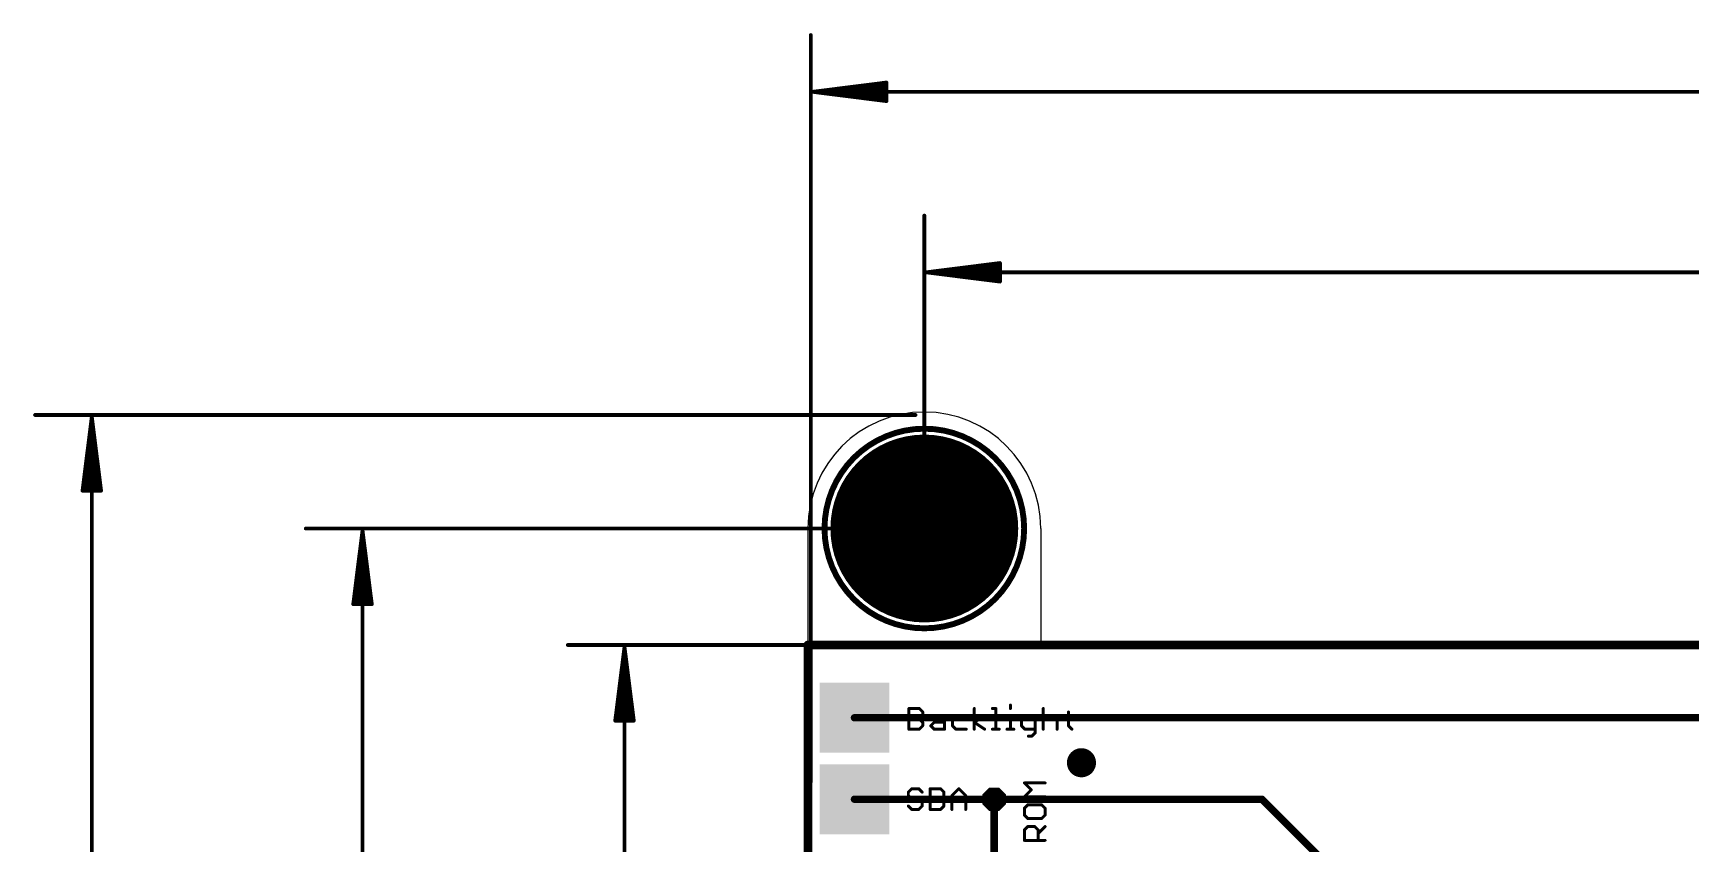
# Model space of a CAD drawing. Extents: x -29 to 121, y -8 to 99.
# Drawn here: x -26.6 to 30.3, y 69 to 96.8 of the extents above; entities that cross this region are included whole.
import ezdxf

# ---------------------------------------------------------------- set-up
doc = ezdxf.new("R2010")
doc.units = 0
for name, color, linetype in [('1', 12, 'CONTINUOUS'), ('16', 132, 'CONTINUOUS'), ('17', 110, 'CONTINUOUS'), ('18', 3, 'CONTINUOUS'), ('20', 53, 'CONTINUOUS'), ('21', 40, 'CONTINUOUS'), ('22', 6, 'CONTINUOUS'), ('23', 40, 'CONTINUOUS'), ('47', 253, 'CONTINUOUS')]:
    doc.layers.add(name, color=color, linetype=linetype)

# ---------------------------------------------------------------- blocks, each defined once
blk = doc.blocks.new('RECT')
blk.add_solid([(-0.5, -0.5), (0.5, -0.5), (-0.5, 0.5), (0.5, 0.5)])
blk = doc.blocks.new('PIE')
at = {"const_width": 0.5}
blk.add_lwpolyline([(0, -0.25, 1), (0, 0.25, 1), (0, -0.25)], format="xyb", dxfattribs=at)
blk = doc.blocks.new('ROUNDP')
at = {"const_width": 0.5}
blk.add_lwpolyline([(0, -0.25, 1), (0, 0.25, 1), (0, -0.25)], format="xyb", dxfattribs=at)
blk = doc.blocks.new('OCTAGONV')
at = {"const_width": 0.5}
blk.add_lwpolyline([(-0.25, -0.1036), (-0.25, 0.1036), (-0.1036, 0.25), (0.1036, 0.25), (0.25, 0.1036), (0.25, -0.1036), (0.1036, -0.25), (-0.1036, -0.25), (-0.25, -0.1036), (-0.25, 0.1036)], dxfattribs=at)

msp = doc.modelspace()

# ---------------------------------------------------------------- linework, layer by layer
at = {"layer": '1'}
for points, const_width in [([(0, 0), (0, 75.8)], 0.3), ([(0, 75.8), (120.7, 75.8)], 0.3), ([(1.6, 73.3), (32.4, 73.3)], 0.254), ([(6.4, 70.5), (1.6, 70.5)], 0.254), ([(6.4, 56.35), (6.4, 70.5)], 0.254)]:
    msp.add_lwpolyline(points, dxfattribs=dict(at, const_width=const_width))
for points, const_width in [([(0.075, 75.8, 1), (-0.075, 75.8)], 0.15), ([(0, 75.875, 1), (0, 75.725)], 0.15), ([(1.6, 73.3635, 1), (1.6, 73.2365)], 0.127), ([(1.6, 70.5635, 1), (1.6, 70.4365)], 0.127), ([(6.4635, 70.5, 1), (6.3365, 70.5)], 0.127), ([(6.4, 70.4365, 1), (6.4, 70.5635)], 0.127)]:
    msp.add_lwpolyline(points, format="xyb", dxfattribs=dict(at, const_width=const_width))
at = {"layer": '16'}
for points, const_width in [([(0, 0), (0, 75.8)], 0.25), ([(0, 75.8), (120.7, 75.8)], 0.25), ([(15.6, 70.5), (6.4, 70.5)], 0.254), ([(20.5, 65.6), (15.6, 70.5)], 0.254)]:
    msp.add_lwpolyline(points, dxfattribs=dict(at, const_width=const_width))
for points, const_width in [([(0.0625, 75.8, 1), (-0.0625, 75.8)], 0.125), ([(0, 75.8625, 1), (0, 75.7375)], 0.125), ([(6.4, 70.5635, 1), (6.4, 70.4365)], 0.127), ([(15.6449, 70.5449, 1), (15.5551, 70.4551)], 0.127), ([(15.6, 70.4365, 1), (15.6, 70.5635)], 0.127)]:
    msp.add_lwpolyline(points, format="xyb", dxfattribs=dict(at, const_width=const_width))
at = {"layer": '20'}
for p, q in [((0, 79.8), (0, -4)), ((8, 79.8), (8, 75.8)), ((112.7, 75.8), (8, 75.8))]:
    msp.add_line(p, q, dxfattribs=at)
for start, end in [(90, 180), (0, 90)]:
    msp.add_arc((4, 79.8), 4, start, end, dxfattribs=at)
at = {"layer": '21'}
for points, const_width in [([(4, 76.371, 1), (4, 83.229, 1), (4, 76.371)], 0.2032), ([(3.496, 73.6174, 1), (3.4452, 73.6174)], 0.0508), ([(3.4706, 73.6428, 1), (3.4706, 73.592)], 0.0508), ([(3.8445, 73.6353, 1), (3.8086, 73.5994)], 0.0508), ([(3.8265, 73.592, 1), (3.8265, 73.6428)], 0.0508), ([(3.9706, 73.4987, 1), (3.9198, 73.4987)], 0.0508), ([(3.9272, 73.4808, 1), (3.9631, 73.5167)], 0.0508), ([(5.7413, 73.6174, 1), (5.6905, 73.6174)], 0.0508), ([(6.3395, 73.6428, 1), (6.3395, 73.592)], 0.0508), ([(6.4836, 73.6174, 1), (6.4328, 73.6174)], 0.0508), ([(6.4582, 73.592, 1), (6.4582, 73.6428)], 0.0508), ([(6.9825, 73.736, 1), (6.9317, 73.736)], 0.0508), ([(6.9317, 73.6174, 1), (6.9825, 73.6174)], 0.0508), ([(8.1112, 73.6174, 1), (8.0604, 73.6174)], 0.0508), ([(8.9783, 73.4987, 1), (8.9275, 73.4987)], 0.0508), ([(3.4706, 73.2869, 1), (3.4706, 73.2361)], 0.0508), ([(3.4706, 72.931, 1), (3.4706, 72.8802)], 0.0508), ([(3.4452, 72.9056, 1), (3.496, 72.9056)], 0.0508), ([(3.8445, 73.2794, 1), (3.8086, 73.2435)], 0.0508), ([(3.8086, 73.2794, 1), (3.8445, 73.2435)], 0.0508), ([(3.8086, 72.9235, 1), (3.8445, 72.8876)], 0.0508), ([(3.8265, 73.2361, 1), (3.8265, 73.2869)], 0.0508), ([(3.8265, 72.8802, 1), (3.8265, 72.931)], 0.0508), ([(3.9198, 73.3801, 1), (3.9706, 73.3801)], 0.0508), ([(3.9706, 73.1428, 1), (3.9198, 73.1428)], 0.0508), ([(3.9198, 73.0242, 1), (3.9706, 73.0242)], 0.0508), ([(3.9631, 73.3621, 1), (3.9272, 73.3981)], 0.0508), ([(3.9272, 73.1249, 1), (3.9631, 73.1608)], 0.0508), ([(3.9631, 73.0062, 1), (3.9272, 73.0422)], 0.0508), ([(4.237, 73.0422, 1), (4.2011, 73.0062)], 0.0508), ([(4.2011, 73.0422, 1), (4.237, 73.0062)], 0.0508), ([(4.3377, 73.4055, 1), (4.3377, 73.3547)], 0.0508), ([(4.3377, 73.1682, 1), (4.3377, 73.1174)], 0.0508), ([(4.3377, 72.931, 1), (4.3377, 72.8802)], 0.0508), ([(4.3556, 73.1249, 1), (4.3197, 73.1608)], 0.0508), ([(4.3197, 72.8876, 1), (4.3556, 72.9235)], 0.0508), ([(4.5929, 73.3981, 1), (4.557, 73.3621)], 0.0508), ([(4.5749, 73.3547, 1), (4.5749, 73.4055)], 0.0508), ([(4.719, 73.2615, 1), (4.6682, 73.2615)], 0.0508), ([(4.6682, 72.9056, 1), (4.719, 72.9056)], 0.0508), ([(4.6756, 73.2435, 1), (4.7115, 73.2794)], 0.0508), ([(4.6936, 73.1174, 1), (4.6936, 73.1682)], 0.0508), ([(4.6936, 72.8802, 1), (4.6936, 72.931)], 0.0508), ([(4.9928, 73.2615, 1), (4.942, 73.2615)], 0.0508), ([(4.9854, 73.0422, 1), (4.9495, 73.0062)], 0.0508), ([(4.942, 73.0242, 1), (4.9928, 73.0242)], 0.0508), ([(4.9495, 73.2794, 1), (4.9854, 73.2435)], 0.0508), ([(5.0861, 73.4055, 1), (5.0861, 73.3547)], 0.0508), ([(5.0861, 72.931, 1), (5.0861, 72.8802)], 0.0508), ([(5.104, 73.3621, 1), (5.0681, 73.3981)], 0.0508), ([(5.0681, 72.8876, 1), (5.104, 72.9235)], 0.0508), ([(5.442, 73.3547, 1), (5.442, 73.4055)], 0.0508), ([(5.442, 72.8802, 1), (5.442, 72.931)], 0.0508), ([(5.7299, 73.164, 1), (5.7018, 73.1217)], 0.0508), ([(5.7018, 73.164, 1), (5.7299, 73.1217)], 0.0508), ([(5.6905, 72.9056, 1), (5.7413, 72.9056)], 0.0508), ([(6.0859, 73.359, 1), (6.0577, 73.4012)], 0.0508), ([(6.0577, 72.8844, 1), (6.0859, 72.9267)], 0.0508), ([(6.3395, 72.931, 1), (6.3395, 72.8802)], 0.0508), ([(6.4328, 72.9056, 1), (6.4836, 72.9056)], 0.0508), ([(6.5768, 72.8802, 1), (6.5768, 72.931)], 0.0508), ([(6.8385, 73.4055, 1), (6.8385, 73.3547)], 0.0508), ([(6.8385, 72.931, 1), (6.8385, 72.8802)], 0.0508), ([(6.9825, 73.3801, 1), (6.9317, 73.3801)], 0.0508), ([(6.9317, 72.9056, 1), (6.9825, 72.9056)], 0.0508), ([(6.9571, 73.3547, 1), (6.9571, 73.4055)], 0.0508), ([(7.0758, 72.8802, 1), (7.0758, 72.931)], 0.0508), ([(7.3628, 73.2615, 1), (7.312, 73.2615)], 0.0508), ([(7.3554, 73.0422, 1), (7.3195, 73.0062)], 0.0508), ([(7.312, 73.0242, 1), (7.3628, 73.0242)], 0.0508), ([(7.3195, 73.2794, 1), (7.3554, 73.2435)], 0.0508), ([(7.4561, 73.4055, 1), (7.4561, 73.3547)], 0.0508), ([(7.4561, 72.931, 1), (7.4561, 72.8802)], 0.0508), ([(7.474, 73.3621, 1), (7.4381, 73.3981)], 0.0508), ([(7.4381, 72.8876, 1), (7.474, 72.9235)], 0.0508), ([(7.8374, 73.3801, 1), (7.7866, 73.3801)], 0.0508), ([(7.812, 73.3547, 1), (7.812, 73.4055)], 0.0508), ([(7.812, 72.8802, 1), (7.812, 72.931)], 0.0508), ([(8.0604, 72.9056, 1), (8.1112, 72.9056)], 0.0508), ([(8.0679, 73.2794, 1), (8.1038, 73.2435)], 0.0508), ([(8.2045, 73.4055, 1), (8.2045, 73.3547)], 0.0508), ([(8.2224, 73.3621, 1), (8.1865, 73.3981)], 0.0508), ([(8.4597, 73.3981, 1), (8.4238, 73.3621)], 0.0508), ([(8.4417, 73.3547, 1), (8.4417, 73.4055)], 0.0508), ([(8.5858, 73.2615, 1), (8.535, 73.2615)], 0.0508), ([(8.535, 72.9056, 1), (8.5858, 72.9056)], 0.0508), ([(8.5424, 73.2435, 1), (8.5783, 73.2794)], 0.0508), ([(8.8343, 73.4055, 1), (8.8343, 73.3547)], 0.0508), ([(8.9709, 73.0422, 1), (8.9349, 73.0062)], 0.0508), ([(8.9275, 73.0242, 1), (8.9783, 73.0242)], 0.0508), ([(9.0536, 72.8876, 1), (9.0895, 72.9235)], 0.0508), ([(9.0715, 73.3547, 1), (9.0715, 73.4055)], 0.0508), ([(7.5747, 72.6937, 1), (7.5747, 72.6429)], 0.0508), ([(7.6754, 72.6863, 1), (7.7113, 72.6503)], 0.0508), ([(7.6933, 72.6429, 1), (7.6933, 72.6937)], 0.0508), ([(7.7866, 72.7869, 1), (7.8374, 72.7869)], 0.0508), ([(7.8299, 72.769, 1), (7.794, 72.8049)], 0.0508), ([(3.4762, 70.744, 1), (3.4254, 70.744)], 0.0508), ([(3.4328, 70.7619, 1), (3.4688, 70.726)], 0.0508), ([(3.4688, 70.6433, 1), (3.4328, 70.6074)], 0.0508), ([(3.4254, 70.6253, 1), (3.4762, 70.6253)], 0.0508), ([(3.5694, 70.888, 1), (3.5694, 70.8372)], 0.0508), ([(3.5874, 70.8446, 1), (3.5515, 70.8806)], 0.0508), ([(3.8247, 70.8806, 1), (3.7887, 70.8446)], 0.0508), ([(3.8067, 70.8372, 1), (3.8067, 70.888)], 0.0508), ([(3.9074, 70.726, 1), (3.9433, 70.7619)], 0.0508), ([(4.2246, 70.8626, 1), (4.1738, 70.8626)], 0.0508), ([(4.1992, 70.888, 1), (4.1992, 70.8372)], 0.0508), ([(4.5731, 70.8806, 1), (4.5372, 70.8446)], 0.0508), ([(4.5551, 70.8372, 1), (4.5551, 70.888)], 0.0508), ([(4.6992, 70.744, 1), (4.6484, 70.744)], 0.0508), ([(4.6558, 70.726, 1), (4.6917, 70.7619)], 0.0508), ([(4.973, 70.6253, 1), (4.9222, 70.6253)], 0.0508), ([(4.9297, 70.6433, 1), (4.9656, 70.6074)], 0.0508), ([(5.2029, 70.8806, 1), (5.1669, 70.8446)], 0.0508), ([(5.2029, 70.8446, 1), (5.1669, 70.8806)], 0.0508), ([(5.4476, 70.6253, 1), (5.3968, 70.6253)], 0.0508), ([(5.4042, 70.6074, 1), (5.4401, 70.6433)], 0.0508), ([(7.4554, 71.078, 1), (7.4194, 71.0421)], 0.0508), ([(7.4374, 71.0854, 1), (7.4374, 71.0346)], 0.0508), ([(7.4374, 70.6109, 1), (7.4374, 70.5601)], 0.0508), ([(7.4194, 70.6034, 1), (7.4554, 70.5675)], 0.0508), ([(7.6926, 70.8048, 1), (7.6567, 70.8407)], 0.0508), ([(7.6567, 70.8048, 1), (7.6926, 70.8407)], 0.0508), ([(8.1492, 71.0346, 1), (8.1492, 71.0854)], 0.0508), ([(8.1492, 70.5601, 1), (8.1492, 70.6109)], 0.0508), ([(3.4688, 70.2874, 1), (3.4328, 70.2515)], 0.0508), ([(3.5694, 70.5321, 1), (3.5694, 70.4813)], 0.0508), ([(3.5694, 70.1762, 1), (3.5694, 70.1254)], 0.0508), ([(3.5515, 70.4887, 1), (3.5874, 70.5247)], 0.0508), ([(3.5515, 70.1328, 1), (3.5874, 70.1688)], 0.0508), ([(3.8247, 70.5247, 1), (3.7887, 70.4887)], 0.0508), ([(3.7887, 70.1688, 1), (3.8247, 70.1328)], 0.0508), ([(3.8067, 70.4813, 1), (3.8067, 70.5321)], 0.0508), ([(3.8067, 70.1254, 1), (3.8067, 70.1762)], 0.0508), ([(3.9507, 70.3881, 1), (3.8999, 70.3881)], 0.0508), ([(3.8999, 70.2694, 1), (3.9507, 70.2694)], 0.0508), ([(3.9074, 70.3701, 1), (3.9433, 70.406)], 0.0508), ([(3.9433, 70.2515, 1), (3.9074, 70.2874)], 0.0508), ([(4.1992, 70.1762, 1), (4.1992, 70.1254)], 0.0508), ([(4.1738, 70.1508, 1), (4.2246, 70.1508)], 0.0508), ([(4.5372, 70.1688, 1), (4.5731, 70.1328)], 0.0508), ([(4.5551, 70.1254, 1), (4.5551, 70.1762)], 0.0508), ([(4.6484, 70.2694, 1), (4.6992, 70.2694)], 0.0508), ([(4.6917, 70.2515, 1), (4.6558, 70.2874)], 0.0508), ([(4.9476, 70.5321, 1), (4.9476, 70.4813)], 0.0508), ([(4.9222, 70.1508, 1), (4.973, 70.1508)], 0.0508), ([(5.3968, 70.1508, 1), (5.4476, 70.1508)], 0.0508), ([(5.4222, 70.4813, 1), (5.4222, 70.5321)], 0.0508), ([(7.4628, 70.193, 1), (7.412, 70.193)], 0.0508), ([(7.4194, 70.2109, 1), (7.4554, 70.175)], 0.0508), ([(7.556, 70.337, 1), (7.556, 70.2862)], 0.0508), ([(7.574, 70.2936, 1), (7.5381, 70.3296)], 0.0508), ([(8.0485, 70.3296, 1), (8.0126, 70.2936)], 0.0508), ([(8.0306, 70.2862, 1), (8.0306, 70.337)], 0.0508), ([(8.1746, 70.193, 1), (8.1238, 70.193)], 0.0508), ([(8.1312, 70.175, 1), (8.1672, 70.2109)], 0.0508), ([(7.4554, 69.9737, 1), (7.4194, 69.9377)], 0.0508), ([(7.412, 69.9557, 1), (7.4628, 69.9557)], 0.0508), ([(7.4628, 69.4446, 1), (7.412, 69.4446)], 0.0508), ([(7.4194, 69.4625, 1), (7.4554, 69.4266)], 0.0508), ([(7.556, 69.8625, 1), (7.556, 69.8117)], 0.0508), ([(7.556, 69.5886, 1), (7.556, 69.5378)], 0.0508), ([(7.5381, 69.8191, 1), (7.574, 69.855)], 0.0508), ([(7.574, 69.5452, 1), (7.5381, 69.5812)], 0.0508), ([(7.8113, 69.5812, 1), (7.7753, 69.5452)], 0.0508), ([(7.7933, 69.5378, 1), (7.7933, 69.5886)], 0.0508), ([(7.9373, 69.4446, 1), (7.8865, 69.4446)], 0.0508), ([(7.894, 69.4266, 1), (7.9299, 69.4625)], 0.0508), ([(8.0126, 69.855, 1), (8.0485, 69.8191)], 0.0508), ([(8.0306, 69.8117, 1), (8.0306, 69.8625)], 0.0508), ([(8.1238, 69.9557, 1), (8.1746, 69.9557)], 0.0508), ([(8.1672, 69.9377, 1), (8.1312, 69.9737)], 0.0508), ([(8.1672, 69.5452, 1), (8.1312, 69.5812)], 0.0508), ([(7.4374, 69.1141, 1), (7.4374, 69.0633)], 0.0508), ([(7.412, 69.0887, 1), (7.4628, 69.0887)], 0.0508), ([(7.8865, 69.0887, 1), (7.9373, 69.0887)], 0.0508), ([(7.894, 69.3439, 1), (7.9299, 69.308)], 0.0508), ([(8.1492, 69.0633, 1), (8.1492, 69.1141)], 0.0508)]:
    msp.add_lwpolyline(points, format="xyb", dxfattribs=dict(at, const_width=const_width))
at = {"layer": '21', "const_width": 0.1016}
for points in [[(3.4706, 72.9056), (3.4706, 73.6174)], [(3.4706, 73.6174), (3.8265, 73.6174)], [(3.8265, 73.6174), (3.9452, 73.4987)], [(3.9452, 73.4987), (3.9452, 73.3801)], [(5.7159, 72.9056), (5.7159, 73.6174)], [(6.3395, 73.6174), (6.4582, 73.6174)], [(6.4582, 73.6174), (6.4582, 72.9056)], [(6.9571, 73.736), (6.9571, 73.6174)], [(8.0858, 73.6174), (8.0858, 72.9056)], [(8.9529, 73.4987), (8.9529, 73.0242)], [(3.4706, 73.2615), (3.8265, 73.2615)], [(3.8265, 72.9056), (3.4706, 72.9056)], [(3.9452, 73.3801), (3.8265, 73.2615)], [(3.8265, 73.2615), (3.9452, 73.1428)], [(3.9452, 73.0242), (3.8265, 72.9056)], [(3.9452, 73.1428), (3.9452, 73.0242)], [(4.219, 73.0242), (4.3377, 73.1428)], [(4.3377, 72.9056), (4.219, 73.0242)], [(4.3377, 73.3801), (4.5749, 73.3801)], [(4.3377, 73.1428), (4.6936, 73.1428)], [(4.6936, 72.9056), (4.3377, 72.9056)], [(4.5749, 73.3801), (4.6936, 73.2615)], [(4.6936, 73.2615), (4.6936, 72.9056)], [(5.0861, 73.3801), (4.9674, 73.2615)], [(4.9674, 73.2615), (4.9674, 73.0242)], [(4.9674, 73.0242), (5.0861, 72.9056)], [(5.442, 73.3801), (5.0861, 73.3801)], [(5.0861, 72.9056), (5.442, 72.9056)], [(5.7159, 73.1428), (6.0718, 73.3801)], [(6.0718, 72.9056), (5.7159, 73.1428)], [(6.3395, 72.9056), (6.5768, 72.9056)], [(6.8385, 73.3801), (6.9571, 73.3801)], [(6.8385, 72.9056), (7.0758, 72.9056)], [(6.9571, 73.3801), (6.9571, 72.9056)], [(7.4561, 73.3801), (7.3374, 73.2615)], [(7.3374, 73.2615), (7.3374, 73.0242)], [(7.3374, 73.0242), (7.4561, 72.9056)], [(7.812, 73.3801), (7.4561, 73.3801)], [(7.4561, 72.9056), (7.812, 72.9056)], [(7.812, 72.7869), (7.812, 73.3801)], [(8.0858, 73.2615), (8.2045, 73.3801)], [(8.2045, 73.3801), (8.4417, 73.3801)], [(8.4417, 73.3801), (8.5604, 73.2615)], [(8.5604, 73.2615), (8.5604, 72.9056)], [(8.8343, 73.3801), (9.0715, 73.3801)], [(8.9529, 73.0242), (9.0715, 72.9056)], [(7.5747, 72.6683), (7.6933, 72.6683)], [(7.6933, 72.6683), (7.812, 72.7869)], [(3.5694, 70.8626), (3.4508, 70.744)], [(3.4508, 70.744), (3.4508, 70.6253)], [(3.4508, 70.6253), (3.5694, 70.5067)], [(3.8067, 70.8626), (3.5694, 70.8626)], [(3.9253, 70.744), (3.8067, 70.8626)], [(4.1992, 70.8626), (4.1992, 70.1508)], [(4.5551, 70.8626), (4.1992, 70.8626)], [(4.6738, 70.744), (4.5551, 70.8626)], [(4.6738, 70.2694), (4.6738, 70.744)], [(4.9476, 70.6253), (5.1849, 70.8626)], [(4.9476, 70.1508), (4.9476, 70.6253)], [(5.1849, 70.8626), (5.4222, 70.6253)], [(5.4222, 70.6253), (5.4222, 70.1508)], [(7.6747, 70.8228), (7.4374, 71.06)], [(7.4374, 71.06), (8.1492, 71.06)], [(7.4374, 70.5855), (7.6747, 70.8228)], [(8.1492, 70.5855), (7.4374, 70.5855)], [(3.5694, 70.1508), (3.4508, 70.2694)], [(3.5694, 70.5067), (3.8067, 70.5067)], [(3.8067, 70.1508), (3.5694, 70.1508)], [(3.8067, 70.5067), (3.9253, 70.3881)], [(3.9253, 70.2694), (3.8067, 70.1508)], [(3.9253, 70.3881), (3.9253, 70.2694)], [(4.1992, 70.1508), (4.5551, 70.1508)], [(4.5551, 70.1508), (4.6738, 70.2694)], [(4.9476, 70.5067), (5.4222, 70.5067)], [(7.556, 70.3116), (7.4374, 70.193)], [(7.4374, 70.193), (7.4374, 69.9557)], [(8.0306, 70.3116), (7.556, 70.3116)], [(8.1492, 70.193), (8.0306, 70.3116)], [(8.1492, 69.9557), (8.1492, 70.193)], [(7.4374, 69.9557), (7.556, 69.8371)], [(7.4374, 69.4446), (7.556, 69.5632)], [(7.4374, 69.0887), (7.4374, 69.4446)], [(7.556, 69.8371), (8.0306, 69.8371)], [(7.556, 69.5632), (7.7933, 69.5632)], [(7.7933, 69.5632), (7.9119, 69.4446)], [(7.9119, 69.3259), (8.1492, 69.5632)], [(7.9119, 69.4446), (7.9119, 69.0887)], [(8.0306, 69.8371), (8.1492, 69.9557)], [(8.1492, 69.0887), (7.4374, 69.0887)]]:
    msp.add_lwpolyline(points, dxfattribs=at)
at = {"layer": '22', "const_width": 0.0635}
for points in [[(0.0318, 75.8, 1), (-0.0318, 75.8)], [(0, 75.8317, 1), (0, 75.7682)]]:
    msp.add_lwpolyline(points, format="xyb", dxfattribs=at)
at = {"layer": '22', "const_width": 0.127}
for points in [[(120.7, 75.8), (0, 75.8)], [(0, 75.8), (0, 0)]]:
    msp.add_lwpolyline(points, dxfattribs=at)
at = {"layer": '23'}
for p in [(4, 79.8), (1.6, 73.3), (9.398, 71.755), (1.6, 70.5)]:
    msp.add_point(p, dxfattribs=at)
at = {"layer": '47', "const_width": 0.13}
for points in [[(0.1, 71.1), (0.1, 96.75)], [(0.165, 94.8), (2.7, 95.1192)], [(0.165, 94.8), (2.7, 95.06)], [(2.7, 95.1192), (2.7, 94.4808)], [(0.165, 94.8), (2.7, 94.93)], [(0.165, 94.8), (120.635, 94.8)], [(2.7, 94.4808), (0.165, 94.8)], [(2.7, 94.67), (0.165, 94.8)], [(2.7, 94.54), (0.165, 94.8)], [(4, 79.8), (4, 90.55)], [(4.065, 88.6), (6.6, 88.9192)], [(4.065, 88.6), (6.6, 88.86)], [(6.6, 88.9192), (6.6, 88.2808)], [(4.065, 88.6), (6.6, 88.73)], [(4.065, 88.6), (116.635, 88.6)], [(6.6, 88.2808), (4.065, 88.6)], [(6.6, 88.47), (4.065, 88.6)], [(6.6, 88.34), (4.065, 88.6)], [(3.7, 83.7), (-26.55, 83.7)], [(-24.6, 83.635), (-24.9192, 81.1)], [(-24.6, 83.635), (-24.86, 81.1)], [(-24.6, 83.635), (-24.73, 81.1)], [(-24.6, 83.635), (-24.6, -7.935)], [(-24.2808, 81.1), (-24.6, 83.635)], [(-24.47, 81.1), (-24.6, 83.635)], [(-24.34, 81.1), (-24.6, 83.635)], [(-24.9192, 81.1), (-24.2808, 81.1)], [(4, 79.8), (-17.25, 79.8)], [(-15.3, 79.735), (-15.6192, 77.2)], [(-15.3, 79.735), (-15.56, 77.2)], [(-15.3, 79.735), (-15.43, 77.2)], [(-15.3, 79.735), (-15.3, -3.935)], [(-14.9808, 77.2), (-15.3, 79.735)], [(-15.17, 77.2), (-15.3, 79.735)], [(-15.04, 77.2), (-15.3, 79.735)], [(-15.6192, 77.2), (-14.9808, 77.2)], [(9.6, 75.8), (-8.25, 75.8)], [(-6.3, 75.735), (-6.6192, 73.2)], [(-6.3, 75.735), (-6.56, 73.2)], [(-6.3, 75.735), (-6.43, 73.2)], [(-6.3, -0.235), (-6.3, 75.735)], [(-5.9808, 73.2), (-6.3, 75.735)], [(-6.17, 73.2), (-6.3, 75.735)], [(-6.04, 73.2), (-6.3, 75.735)], [(-6.6192, 73.2), (-5.9808, 73.2)]]:
    msp.add_lwpolyline(points, dxfattribs=at)
at = {"layer": '47', "const_width": 0.065}
for points in [[(0.1325, 96.75, 1), (0.0675, 96.75)], [(2.7325, 95.1192, 1), (2.6675, 95.1192)], [(2.7041, 95.087, 1), (2.6959, 95.1515)], [(2.7033, 95.0277, 1), (2.6967, 95.0923)], [(0.165, 94.8325, 1), (0.165, 94.7675)], [(0.1691, 94.8322, 1), (0.1609, 94.7678)], [(0.1633, 94.8325, 1), (0.1667, 94.7675)], [(0.1667, 94.8325, 1), (0.1633, 94.7675)], [(0.1683, 94.8323, 1), (0.1617, 94.7677)], [(0.1617, 94.8323, 1), (0.1683, 94.7677)], [(0.1609, 94.8322, 1), (0.1691, 94.7678)], [(2.6959, 94.4485, 1), (2.7041, 94.513)], [(2.6967, 94.5077, 1), (2.7033, 94.5723)], [(2.7017, 94.8975, 1), (2.6983, 94.9625)], [(2.6983, 94.6375, 1), (2.7017, 94.7025)], [(2.6675, 94.4808, 1), (2.7325, 94.4808)], [(4.0325, 90.55, 1), (3.9675, 90.55)], [(6.6325, 88.9192, 1), (6.5675, 88.9192)], [(6.6041, 88.887, 1), (6.5959, 88.9515)], [(6.6033, 88.8277, 1), (6.5967, 88.8923)], [(4.065, 88.6325, 1), (4.065, 88.5675)], [(4.0691, 88.6322, 1), (4.0609, 88.5678)], [(4.0633, 88.6325, 1), (4.0667, 88.5675)], [(4.0667, 88.6325, 1), (4.0633, 88.5675)], [(4.0683, 88.6323, 1), (4.0617, 88.5677)], [(4.0617, 88.6323, 1), (4.0683, 88.5677)], [(4.0609, 88.6322, 1), (4.0691, 88.5678)], [(6.5675, 88.2808, 1), (6.6325, 88.2808)], [(6.5959, 88.2485, 1), (6.6041, 88.313)], [(6.5967, 88.3077, 1), (6.6033, 88.3723)], [(6.6017, 88.6975, 1), (6.5983, 88.7625)], [(6.5983, 88.4375, 1), (6.6017, 88.5025)], [(-26.55, 83.7325, 1), (-26.55, 83.6675)], [(3.7, 83.6675, 1), (3.7, 83.7325)], [(-24.5675, 83.635, 1), (-24.6325, 83.635)], [(-24.5678, 83.6391, 1), (-24.6322, 83.6309)], [(-24.5675, 83.6333, 1), (-24.6325, 83.6367)], [(-24.5675, 83.6367, 1), (-24.6325, 83.6333)], [(-24.5677, 83.6383, 1), (-24.6323, 83.6317)], [(-24.5677, 83.6317, 1), (-24.6323, 83.6383)], [(-24.5678, 83.6309, 1), (-24.6322, 83.6391)], [(-24.9515, 81.1041, 1), (-24.887, 81.0959)], [(-24.9192, 81.1325, 1), (-24.9192, 81.0675)], [(-24.8923, 81.1033, 1), (-24.8277, 81.0967)], [(-24.7625, 81.1017, 1), (-24.6975, 81.0983)], [(-24.5025, 81.0983, 1), (-24.4375, 81.1017)], [(-24.3723, 81.0967, 1), (-24.3077, 81.1033)], [(-24.313, 81.0959, 1), (-24.2485, 81.1041)], [(-24.2808, 81.0675, 1), (-24.2808, 81.1325)], [(-17.25, 79.8325, 1), (-17.25, 79.7675)], [(-15.2675, 79.735, 1), (-15.3325, 79.735)], [(-15.2678, 79.7391, 1), (-15.3322, 79.7309)], [(-15.2675, 79.7333, 1), (-15.3325, 79.7367)], [(-15.2675, 79.7367, 1), (-15.3325, 79.7333)], [(-15.2677, 79.7383, 1), (-15.3323, 79.7317)], [(-15.2677, 79.7317, 1), (-15.3323, 79.7383)], [(-15.2678, 79.7309, 1), (-15.3322, 79.7391)], [(3.9675, 79.8, 1), (4.0325, 79.8)], [(4, 79.7675, 1), (4, 79.8325)], [(-15.6515, 77.2041, 1), (-15.587, 77.1959)], [(-15.6192, 77.2325, 1), (-15.6192, 77.1675)], [(-15.5923, 77.2033, 1), (-15.5277, 77.1967)], [(-15.4625, 77.2017, 1), (-15.3975, 77.1983)], [(-15.2025, 77.1983, 1), (-15.1375, 77.2017)], [(-15.0723, 77.1967, 1), (-15.0077, 77.2033)], [(-15.013, 77.1959, 1), (-14.9485, 77.2041)], [(-14.9808, 77.1675, 1), (-14.9808, 77.2325)], [(-8.25, 75.8325, 1), (-8.25, 75.7675)], [(-6.2675, 75.735, 1), (-6.3325, 75.735)], [(-6.2678, 75.7391, 1), (-6.3322, 75.7309)], [(-6.2675, 75.7333, 1), (-6.3325, 75.7367)], [(-6.2675, 75.7367, 1), (-6.3325, 75.7333)], [(-6.2677, 75.7383, 1), (-6.3323, 75.7317)], [(-6.2677, 75.7317, 1), (-6.3323, 75.7383)], [(-6.2678, 75.7309, 1), (-6.3322, 75.7391)], [(9.6, 75.7675, 1), (9.6, 75.8325)], [(-6.6515, 73.2041, 1), (-6.587, 73.1959)], [(-6.6192, 73.2325, 1), (-6.6192, 73.1675)], [(-6.5923, 73.2033, 1), (-6.5277, 73.1967)], [(-6.4625, 73.2017, 1), (-6.3975, 73.1983)], [(-6.2025, 73.1983, 1), (-6.1375, 73.2017)], [(-6.0723, 73.1967, 1), (-6.0077, 73.2033)], [(-6.013, 73.1959, 1), (-5.9485, 73.2041)], [(-5.9808, 73.1675, 1), (-5.9808, 73.2325)], [(0.0675, 71.1, 1), (0.1325, 71.1)]]:
    msp.add_lwpolyline(points, format="xyb", dxfattribs=at)

# ---------------------------------------------------------------- block references
at = {"layer": '1', "xscale": 2.4, "yscale": 2.4}
for p in [(1.6, 73.3), (1.6, 70.5)]:
    msp.add_blockref('RECT', p, dxfattribs=at)
at = {"layer": '1'}
msp.add_blockref('PIE', (9.398, 71.755), dxfattribs=at)
at = {"layer": '17', "xscale": 6.4516, "yscale": 6.4516}
msp.add_blockref('ROUNDP', (4, 79.8), dxfattribs=at)
msp.add_blockref('ROUNDP', (4, 79.8), dxfattribs=at)
at = {"layer": '18', "xscale": 0.8064, "yscale": 0.8064}
msp.add_blockref('OCTAGONV', (6.4, 70.5), dxfattribs=at)
msp.add_blockref('OCTAGONV', (6.4, 70.5), dxfattribs=at)

doc.saveas('drawing.dxf')
